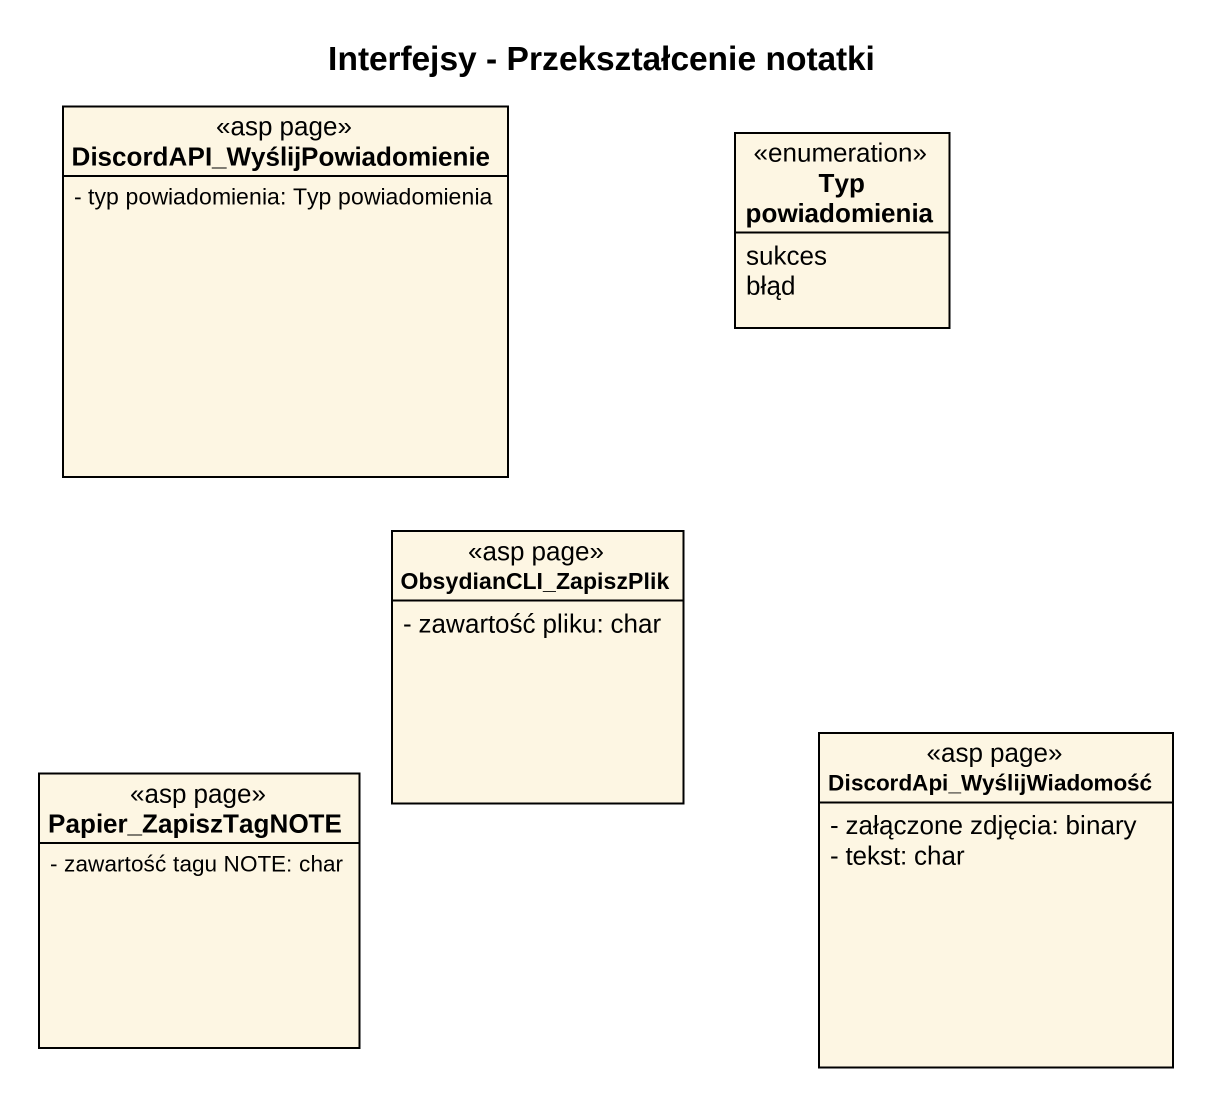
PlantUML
@startuml
title Interfejsy - Przekształcenie notatki
hide circle
hide empty members
skinparam classAttributeIconSize 0
class "DiscordAPI_WyślijPowiadomienie" as DiscordAPI <<asp page>> {
  - typ powiadomienia: Typ powiadomienia
}
enum "Typ powiadomienia" as Typ_powiadomienia {
  sukces
  błąd
}
class ObsydianCLI_ZapiszPlik <<asp page>> {
  - zawartość pliku: char
}
class Papier_ZapiszTagNOTE <<asp page>> {
  - zawartość tagu NOTE: char
}
class DiscordApi_WyślijWiadomość <<asp page>> {
  - załączone zdjęcia: binary
  - tekst: char
}
@enduml
